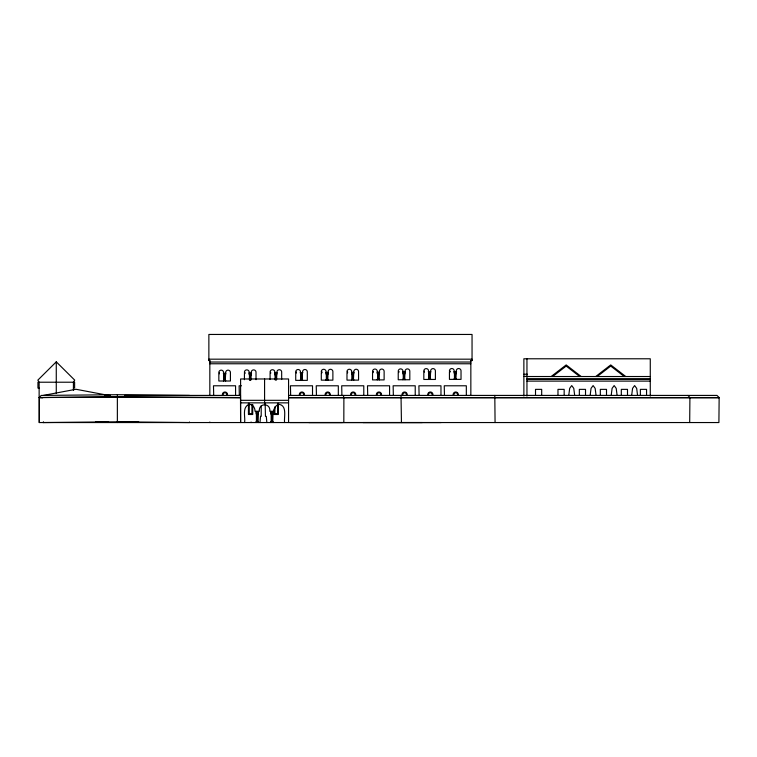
<?xml version="1.0" encoding="UTF-8"?>
<svg xmlns="http://www.w3.org/2000/svg" width="757" height="757" viewBox="0 0 757 757"><rect width="100%" height="100%" fill="white"/><g stroke="black" fill="none" stroke-linecap="round" stroke-linejoin="round"><path stroke-width="1.14" d="M124.555 395.419L240.499 395.419L240.603 422.548L240.603 378.973L288.568 378.973L288.568 422.548M189.505 395.419L117.43 394.7L117.363 396.829L117.363 421.829L189.477 422.548L189.477 422.009M568.819 395.04L569.671 388.35L571.724 385.587L573.778 388.35L574.629 395.04M590.195 395.04L591.047 388.35L593.1 385.587L595.153 388.35L596.005 395.04M611.249 395.04L612.101 388.35L614.154 385.587L616.207 388.35L617.059 395.04M631.716 395.04L632.568 388.35L634.621 385.587L636.675 388.35L637.517 395.04M259.973 422.548L260.54 416.331L261.203 416.331L261.203 405.761M257.995 421.583L258.355 411.306M272.757 421.583L273.126 411.306M225.302 380.345L225.633 373.296M250.898 380.071L251.229 373.021M276.551 379.9L276.882 372.851M302.175 379.702L302.507 372.652M327.762 379.484L328.093 372.435M353.434 379.456L353.765 372.406M379.011 379.238L379.342 372.189M404.683 379.087L405.014 372.037M430.269 378.803L430.601 371.753M455.903 378.727L456.225 371.678M73.42 390.281L73.42 382.219L74.706 380.128L56.273 361.837L37.85 380.128L39.137 382.219L39.137 422.548L718.904 422.548L719.15 397.548L717.002 395.419L288.568 395.419M551.172 376.522L566.179 364.931L581.177 376.522M552.648 376.522L566.179 366.066L579.711 376.522M595.731 376.522L610.729 364.931L625.727 376.522M597.197 376.522L610.729 366.066L624.26 376.522M43.386 395.419L75.984 389.268L108.582 395.419M284.566 422.548C283.866 417.221 287.348 405.941 279.352 404.37C275.936 404.541 274.1 408.241 274.129 411.306L269.804 411.306C270.883 402.677 258.288 402.677 259.367 411.306L255.043 411.306C255.213 407.843 252.393 403.386 248.466 404.607C242.032 407.957 245.495 417.003 244.596 422.548M117.43 394.7L41.266 395.428L39.137 397.548L117.363 396.829L240.366 397.548M42.676 397.813L39.137 397.548L117.363 397.094L240.385 397.813M42.912 422.548L117.477 421.819M208.866 359.178L472.046 359.178M208.866 360.464L209.831 360.464L209.831 395.504M472.046 360.464L470.845 360.464L470.845 395.504M209.831 360.606L208.866 360.606L208.866 334.452L472.046 334.452L472.046 360.606L470.845 360.606M209.831 362.035L470.845 362.035M209.831 363.767L470.845 363.767M428.5 371.753L428.831 373.939L430.269 373.939M454.124 371.678L454.455 373.863L455.903 373.863M402.913 372.037L403.244 374.223L404.683 374.223M523.872 374.242L527.383 374.242M377.241 372.189L377.563 374.374L379.011 374.374M351.664 372.406L351.996 374.592L353.434 374.592M325.993 372.435L326.324 374.63L327.762 374.63M300.406 372.652L300.737 374.838L302.175 374.838M274.782 372.851L275.113 375.046L276.551 375.046M249.129 373.021L249.46 375.207L250.898 375.207M223.533 373.296L223.854 375.481L225.302 375.481M523.872 376.39L527.383 376.39M526.957 376.522L650.272 376.522M526.957 378.916L650.272 378.916M526.957 379.314L650.272 379.314M526.957 381.112L650.272 381.112M241.445 385.786L239.127 385.786L239.335 395.201M39.137 388.076L37.945 388.076L37.945 382.219L74.612 382.219L74.612 388.076L73.42 388.076M104.58 395.419L110.456 395.419M288.568 397.548L719.15 397.548M288.568 397.813L718.904 397.813M240.603 400.321L288.568 400.321M240.603 402.856L288.568 402.856M256.046 411.306L256.415 414.505L257.995 414.505M270.817 411.306L271.176 414.505L272.757 414.505M95.779 421.819L108.582 421.819M138.72 422.009L117.477 422.009L117.477 422.548M687.962 395.419L689.911 397.548L689.693 422.548M343.309 395.419L343.886 397.548L343.82 422.548M401.021 395.419L401.447 422.548M494.804 395.419L495.069 422.548M266.852 422.548L266.294 416.378L265.452 416.378L265.158 403.434M444.463 395.201L444.255 385.786L466.331 385.786L466.331 395.182M419.094 395.201L418.886 385.786L440.971 385.786L440.971 395.182M393.347 395.201L393.138 385.786L415.224 385.786L415.224 395.182M367.694 395.201L367.486 385.786L389.571 385.786L389.571 395.182M341.909 395.201L341.7 385.786L363.786 385.786L363.786 395.182M316.445 395.201L316.237 385.786L338.322 385.786L338.322 395.182M290.65 395.201L290.442 385.786L312.518 385.786L312.518 395.182M213.692 395.201L213.483 385.786L235.569 385.786L235.569 395.182M650.272 396.072L650.272 358.78L523.872 358.78L523.872 396.006M646.554 395.258L646.554 389.363L640.375 389.363L640.375 395.258M627.496 395.258L627.496 389.363L621.317 389.363L621.317 395.258M606.508 395.258L606.508 389.363L600.329 389.363L600.329 395.258M585.521 395.258L585.521 389.363L579.342 389.363L579.342 395.258M564.164 395.258L564.164 389.363L557.975 389.363L557.975 395.258M541.69 395.258L541.69 389.363L535.511 389.363L535.511 395.258M526.957 358.78L526.957 396.072M456.225 379.38L456.225 378.727L454.124 378.727L454.124 379.38M455.477 378.727L455.477 373.863L456.225 372.756L454.124 372.756L454.881 373.863L454.881 378.727M454.455 373.863L454.455 378.727M441.142 422.548L289.997 422.548M430.601 379.456L430.601 378.803L428.5 378.803L428.5 379.456M429.853 378.803L429.853 373.939L430.601 372.832L428.5 372.832L429.257 373.939L429.257 378.803M428.831 373.939L428.831 378.803M422.236 422.548L363.048 422.548M405.014 379.749L405.014 379.087L402.913 379.087L402.913 379.749M404.266 379.087L404.266 374.223L405.014 373.116L402.913 373.116L403.661 374.223L403.661 379.087M403.244 374.223L403.244 379.087M379.342 379.9L379.342 379.238L377.241 379.238L377.241 379.9M378.585 379.238L378.585 374.374L379.342 373.267L377.241 373.267L377.989 374.374L377.989 379.238M377.563 374.374L377.563 379.238M353.765 380.118L353.765 379.456L351.664 379.456L351.664 380.118M353.017 379.456L353.017 374.592L353.765 373.485L351.664 373.485L352.421 374.592L352.421 379.456M351.996 374.592L351.996 379.456M342.524 422.548L308.894 422.548M328.093 380.146L328.093 379.484L325.993 379.484L325.993 380.146M327.336 379.484L327.336 374.63L328.093 373.523L325.993 373.523L326.74 374.63L326.74 379.484M326.324 374.63L326.324 379.484M302.507 380.364L302.507 379.702L300.406 379.702L300.406 380.364M301.759 379.702L301.759 374.838L302.507 373.731L300.406 373.731L301.163 374.838L301.163 379.702M300.737 374.838L300.737 379.702M281.67 379.531L281.67 372.406A2.394 2.394 0 0 0 279.305 369.7A2.394 2.394 0 0 0 276.93 372.406L277.223 372.851L274.564 372.851L274.829 372.406A2.394 2.394 0 0 0 272.463 369.7A2.394 2.394 0 0 0 270.088 372.406L270.665 372.406L270.665 373.305L270.088 373.305L270.088 379.531M278.377 403.311L278.377 414.495L274.091 414.495L274.091 408.903M277.573 403.358L277.573 413.691L274.895 413.691L274.895 406.802M276.125 379.9L276.125 375.046L276.882 373.939L274.782 373.939L275.529 375.046L275.529 379.9M275.113 375.046L275.113 379.9M273.126 422.548L273.126 421.583L270.817 421.583L270.817 422.548M272.293 421.583L272.293 414.505L273.126 412.887L270.817 412.887L271.64 414.505L271.64 421.583M271.176 414.505L271.176 421.583M264.581 378.973L264.581 404.37M258.355 422.548L258.355 421.583L256.046 421.583L256.046 422.548M257.531 421.583L257.531 414.505L258.355 412.887L256.046 412.887L256.878 414.505L256.878 421.583M256.415 414.505L256.415 421.583M256.017 379.692L256.017 372.567A2.394 2.394 0 0 0 253.652 369.87A2.394 2.394 0 0 0 251.277 372.567L251.57 373.021L248.911 373.021L249.176 372.567A2.394 2.394 0 0 0 246.81 369.87A2.394 2.394 0 0 0 244.435 372.567L245.013 372.567L245.013 373.466L244.435 373.466L244.435 379.692M252.724 404.427L252.724 414.495L248.447 414.495L248.447 403.311M251.93 404.512L251.93 413.691L249.252 413.691L249.252 403.358M251.097 422.009L251.097 422.548M250.472 380.071L250.472 375.207L251.229 374.1L249.129 374.1L249.876 375.207L249.876 380.071M249.46 375.207L249.46 380.071M225.633 381.008L225.633 380.345L223.533 380.345L223.533 381.008M224.876 380.345L224.876 375.481L225.633 374.374L223.533 374.374L224.28 375.481L224.28 380.345M223.854 375.481L223.854 380.345M209.831 422.009L209.831 422.548M56.273 361.837L56.273 393.195M43.386 421.819L43.386 422.548M39.383 397.813L39.383 422.548M454.115 395.495A1.845 1.845 0 0 1 455.714 392.722A1.845 1.845 0 0 1 457.313 395.495M453.225 395.239A2.583 2.583 0 0 1 455.714 391.994A2.583 2.583 0 0 1 458.212 395.239M428.755 395.495A1.845 1.845 0 0 1 430.355 392.722A1.845 1.845 0 0 1 431.954 395.495M427.866 395.239A2.583 2.583 0 0 1 430.355 391.994A2.583 2.583 0 0 1 432.843 395.239M403.008 395.495A1.845 1.845 0 0 1 404.607 392.722A1.845 1.845 0 0 1 406.206 395.495M402.118 395.239A2.583 2.583 0 0 1 404.607 391.994A2.583 2.583 0 0 1 407.096 395.239M223.353 395.495A1.845 1.845 0 0 1 224.952 392.722A1.845 1.845 0 0 1 226.551 395.495M222.463 395.239A2.583 2.583 0 0 1 224.952 391.994A2.583 2.583 0 0 1 227.441 395.239M300.302 395.495A1.845 1.845 0 0 1 301.901 392.722A1.845 1.845 0 0 1 303.5 395.495M299.412 395.239A2.583 2.583 0 0 1 301.901 391.994A2.583 2.583 0 0 1 304.399 395.239M326.106 395.495A1.845 1.845 0 0 1 327.705 392.722A1.845 1.845 0 0 1 329.304 395.495M325.217 395.239A2.583 2.583 0 0 1 327.705 391.994A2.583 2.583 0 0 1 330.194 395.239M351.57 395.495A1.845 1.845 0 0 1 353.169 392.722A1.845 1.845 0 0 1 354.768 395.495M350.671 395.239A2.583 2.583 0 0 1 353.169 391.994A2.583 2.583 0 0 1 355.658 395.239M377.355 395.495A1.845 1.845 0 0 1 378.954 392.722A1.845 1.845 0 0 1 380.553 395.495M376.456 395.239A2.583 2.583 0 0 1 378.954 391.994A2.583 2.583 0 0 1 381.443 395.239M424.393 371.299L423.816 371.299A2.394 2.394 0 0 1 426.182 368.602A2.394 2.394 0 0 1 428.557 371.299L428.292 371.753L430.941 371.753L430.657 371.299A2.394 2.394 0 0 1 433.023 368.602A2.394 2.394 0 0 1 435.398 371.299L435.398 379.456L423.816 379.456L423.816 372.198L424.393 372.198L424.393 371.299M450.018 371.223L449.44 371.223A2.394 2.394 0 0 1 451.815 368.527A2.394 2.394 0 0 1 454.181 371.223L453.916 371.678L456.575 371.678L456.282 371.223A2.394 2.394 0 0 1 458.657 368.527A2.394 2.394 0 0 1 461.022 371.223L461.022 379.38L449.44 379.38L449.44 372.122L450.018 372.122L450.018 371.223M398.807 371.583L398.229 371.583A2.394 2.394 0 0 1 400.595 368.886A2.394 2.394 0 0 1 402.97 371.583L402.705 372.037L405.355 372.037L405.071 371.583A2.394 2.394 0 0 1 407.436 368.886A2.394 2.394 0 0 1 409.811 371.583L409.811 379.749L398.229 379.749L398.229 372.482L398.807 372.482L398.807 371.583M373.125 371.734L372.548 371.734A2.394 2.394 0 0 1 374.923 369.038A2.394 2.394 0 0 1 377.289 371.734L377.024 372.189L379.683 372.189L379.389 371.734A2.394 2.394 0 0 1 381.765 369.038A2.394 2.394 0 0 1 384.13 371.734L384.13 379.9L372.548 379.9L372.548 372.633L373.125 372.633L373.125 371.734M321.876 371.99L321.299 371.99A2.394 2.394 0 0 1 323.674 369.284A2.394 2.394 0 0 1 326.04 371.99L325.784 372.435L328.434 372.435L328.141 371.99A2.394 2.394 0 0 1 330.516 369.284A2.394 2.394 0 0 1 332.881 371.99L332.881 380.146L321.299 380.146L321.299 372.889L321.876 372.889L321.876 371.99M347.558 371.952L346.98 371.952A2.394 2.394 0 0 1 349.346 369.255A2.394 2.394 0 0 1 351.721 371.952L351.456 372.406L354.106 372.406L353.822 371.952A2.394 2.394 0 0 1 356.187 369.255A2.394 2.394 0 0 1 358.563 371.952L358.563 380.118L346.98 380.118L346.98 372.851L347.558 372.851L347.558 371.952M296.299 372.198L295.722 372.198A2.394 2.394 0 0 1 298.088 369.501A2.394 2.394 0 0 1 300.463 372.198L300.198 372.652L302.847 372.652L302.563 372.198A2.394 2.394 0 0 1 304.929 369.501A2.394 2.394 0 0 1 307.304 372.198L307.304 380.364L295.722 380.364L295.722 373.097L296.299 373.097L296.299 372.198M219.416 372.841L218.839 372.841A2.394 2.394 0 0 1 221.214 370.145A2.394 2.394 0 0 1 223.58 372.841L223.315 373.296L225.974 373.296L225.681 372.841A2.394 2.394 0 0 1 228.056 370.145A2.394 2.394 0 0 1 230.421 372.841L230.421 381.008L218.839 381.008L218.839 373.74L219.416 373.74L219.416 372.841"/></g></svg>
